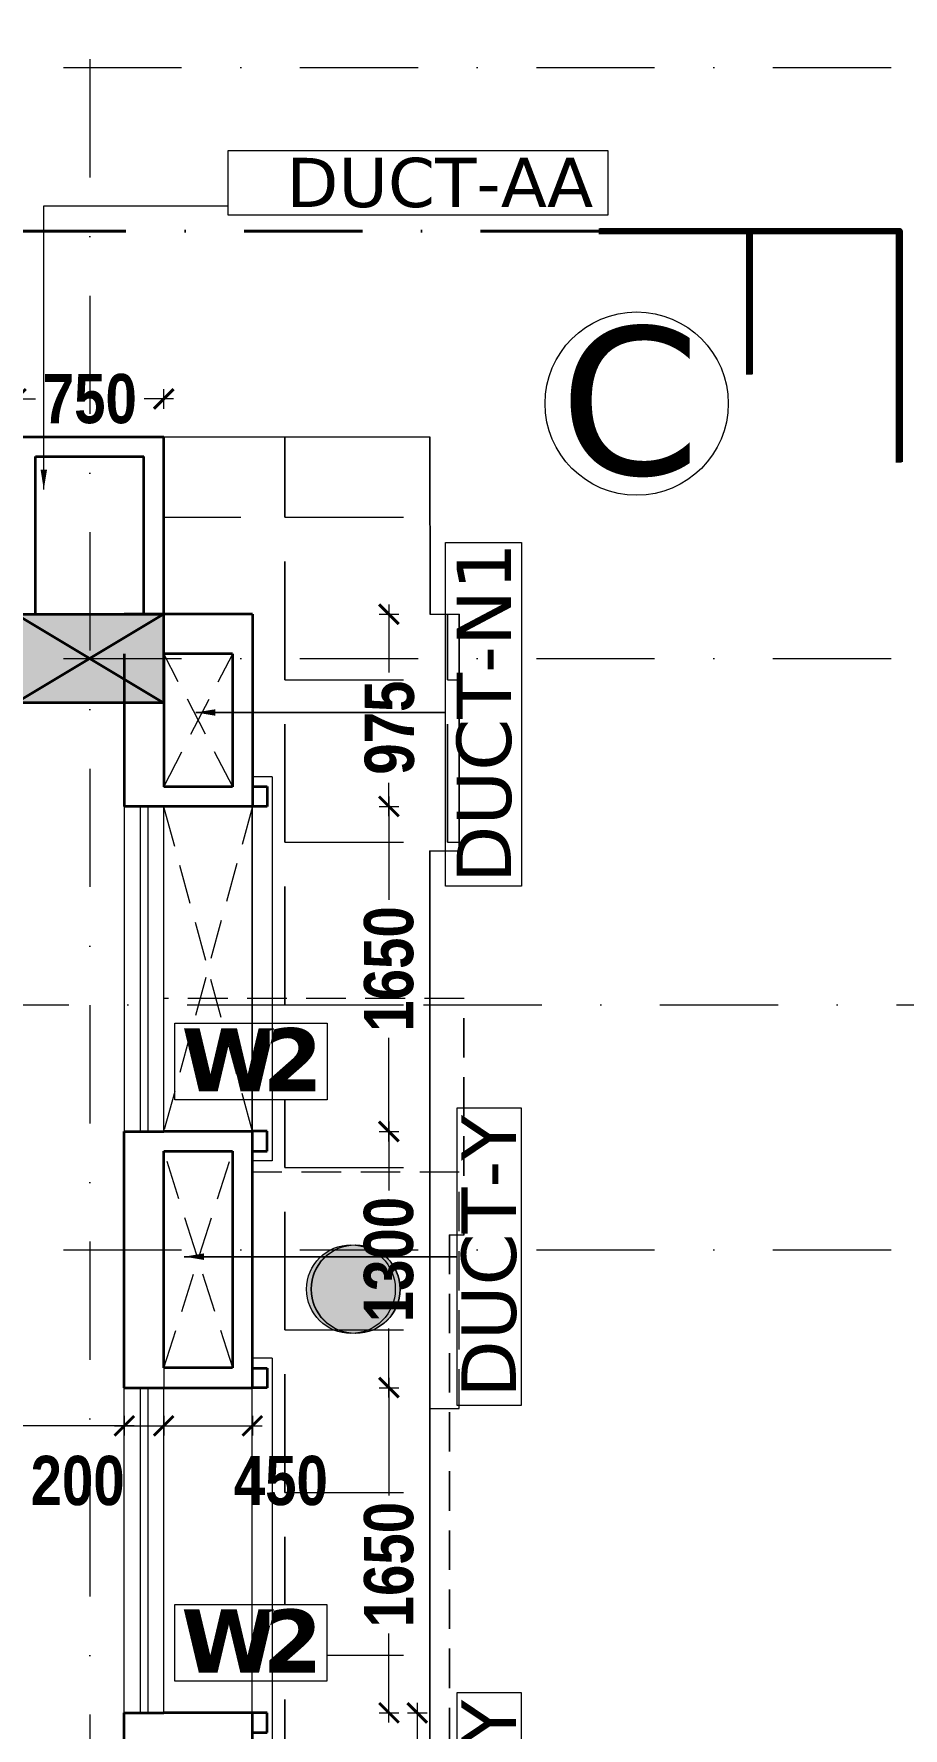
# Model space of a CAD drawing. Header units: millimetres. Extents: x -3092155 to 4513934, y -12317808 to 1850003.
# Drawn here: x -387119 to -382707, y -5699629 to -5691031 of the extents above; entities that cross this region are included whole.
import ezdxf

# ---------------------------------------------------------------- set-up
doc = ezdxf.new("R2010")
doc.units = ezdxf.units.MM
doc.header["$LTSCALE"] = 2
doc.header["$MEASUREMENT"] = 0
doc.header["$PDMODE"] = 34
doc.header["$PDSIZE"] = 500
for name, pattern in [('DASHDOT', [1, 0.5, -0.25, 0, -0.25]), ('DASHED2', [0.375, 0.25, -0.125]), ('HIDDEN', [0.375, 0.25, -0.125])]:
    doc.linetypes.add(name, pattern=pattern)
for name, color, linetype, lineweight, true_color in [('AEROW', 7, 'Continuous', 15, 0x0d0d0d), ('DOT', 7, 'DASHED2', 0, 0x89067c), ('duct text', 7, 'Continuous', 5, 0x30182a)]:
    doc.layers.add(name, color=color, linetype=linetype, lineweight=lineweight, true_color=true_color)
for name, color, linetype, lineweight in [('col 1', 11, 'Continuous', 20), ('coloumn', 10, 'Continuous', 35), ('cornice', 12, 'Continuous', 25), ('D DIM', 250, 'Continuous', 9), ('DIM', 27, 'Continuous', 5), ('DUCT', 37, 'Continuous', 35), ('glass', 5, 'Continuous', 15), ('GRID', 251, 'DASHDOT', 5), ('HAT', 42, 'Continuous', 5), ('PROJ', 251, 'HIDDEN', 5), ('SILL', 74, 'Continuous', 9), ('TEXT', 7, 'Continuous', 13), ('W2', 162, 'Continuous', 5), ('WIN', 5, 'Continuous', 15)]:
    doc.layers.add(name, color=color, linetype=linetype, lineweight=lineweight)
doc.styles.add('door', font='arial.ttf', dxfattribs={"height": 70})
doc.styles.add('INNER DIM', font='ARIALNB.TTF', dxfattribs={"height": 250})
doc.styles.add('style2', font='verdana.ttf')
doc.dimstyles.new('DOOR', dxfattribs={"dimtxt": 100, "dimasz": 100, "dimexe": 25, "dimexo": 50, "dimgap": 25, "dimtad": 0, "dimtih": 1, "dimtoh": 1, "dimdec": 0, "dimzin": 3, "dimdsep": 46, "dimtxsty": 'door', "dimblk": 'OBLIQUE', "dimcen": 200, "dimclrd": 256, "dimclre": 256, "dimclrt": 256, "dimadec": 0, "dimazin": 0, "dimtfac": 1, "dimtdec": 0, "dimtofl": 0, "dimtmove": 2, "dimatfit": 3, "dimfxl": 300, "dimfxlon": 1, "dimfrac": 1, "dimtolj": 1, "dimtzin": 0, "dimlwd": -1, "dimlwe": -1, "dimarcsym": 0})
doc.dimstyles.new('external final', dxfattribs={"dimscale": 0, "dimtxt": 250, "dimasz": 100, "dimexe": 50, "dimexo": 50, "dimgap": 50, "dimtad": 0, "dimdec": 0, "dimzin": 0, "dimdsep": 46, "dimtxsty": 'INNER DIM', "dimblk": 'ARCHTICK', "dimcen": 100, "dimdle": 50, "dimclrd": 256, "dimclre": 256, "dimclrt": 256, "dimadec": 0, "dimazin": 0, "dimtfac": 1, "dimtdec": 0, "dimtix": 1, "dimtmove": 1, "dimatfit": 3, "dimfxl": 50, "dimfxlon": 1, "dimtolj": 1, "dimtzin": 0, "dimlwd": -1, "dimlwe": -1, "dimarcsym": 1})
doc.dimstyles.new('INNER DIM', dxfattribs={"dimscale": 0, "dimtxt": 250, "dimasz": 100, "dimexe": 50, "dimexo": 50, "dimgap": 50, "dimtad": 0, "dimdec": 0, "dimzin": 0, "dimdsep": 46, "dimtxsty": 'INNER DIM', "dimblk": 'ARCHTICK', "dimcen": 100, "dimdle": 50, "dimclrd": 256, "dimclre": 256, "dimclrt": 256, "dimadec": 0, "dimazin": 0, "dimtfac": 1, "dimtdec": 0, "dimtix": 1, "dimtmove": 2, "dimatfit": 3, "dimfxl": 50, "dimfxlon": 1, "dimtolj": 1, "dimtzin": 0, "dimlwd": -1, "dimlwe": -1, "dimarcsym": 1})

# ---------------------------------------------------------------- blocks, each defined once
blk = doc.blocks.new('_ArchTick')
at = {"color": 0, "linetype": 'ByBlock', "const_width": 0.15}
blk.add_lwpolyline([(-0.5, -0.5), (0.5, 0.5)], dxfattribs=at)
blk = doc.blocks.new('*D69')
at = {"layer": 'D DIM', "ltscale": 100, "transparency": 16777216}
for p, q in [((-385316.5, -5697851.2), (-385316.5, -5698448.9)), ((-385366.5, -5697901.2), (-385266.5, -5697901.2)), ((-385316.5, -5699601.2), (-385316.5, -5699149.4)), ((-385366.5, -5699551.2), (-385266.5, -5699551.2))]:
    blk.add_line(p, q, dxfattribs=at)
at = {"layer": 'Defpoints', "color": 0, "lineweight": 50, "ltscale": 100, "transparency": 16777216}
for p in [(-386233.9, -5697901.2), (-385316.5, -5697901.2), (-386233.9, -5699551.2)]:
    blk.add_point(p, dxfattribs=at)
at = {"layer": 'D DIM', "ltscale": 100, "transparency": 16777216, "xscale": 100, "yscale": 100, "zscale": 100}
for p, rotation in [((-385316.5, -5697901.2), 90), ((-385316.5, -5699551.2), 270)]:
    blk.add_blockref('_ArchTick', p, dxfattribs=dict(at, rotation=rotation))
at = {"layer": 'D DIM', "ltscale": 100, "transparency": 16777216, "insert": (-385316.5, -5698799.2), "char_height": 250, "attachment_point": 5, "rotation": 90, "style": 'INNER DIM'}
blk.add_mtext('\\A1;1650', dxfattribs=at)
blk = doc.blocks.new('*D70')
at = {"layer": 'D DIM', "ltscale": 100, "transparency": 16777216}
for p, q in [((-385366.5, -5694951.2), (-385266.5, -5694951.2)), ((-385316.5, -5694901.2), (-385316.5, -5695426)), ((-385316.5, -5696651.2), (-385316.5, -5696126.5)), ((-385366.5, -5696601.2), (-385266.5, -5696601.2))]:
    blk.add_line(p, q, dxfattribs=at)
at = {"layer": 'Defpoints', "color": 0, "lineweight": 50, "ltscale": 100, "transparency": 16777216}
for p in [(-386009.3, -5694951.2), (-385316.5, -5694951.2), (-386009.3, -5696601.2)]:
    blk.add_point(p, dxfattribs=at)
at = {"layer": 'D DIM', "ltscale": 100, "transparency": 16777216, "xscale": 100, "yscale": 100, "zscale": 100}
for p, rotation in [((-385316.5, -5694951.2), 90), ((-385316.5, -5696601.2), 270)]:
    blk.add_blockref('_ArchTick', p, dxfattribs=dict(at, rotation=rotation))
at = {"layer": 'D DIM', "ltscale": 100, "transparency": 16777216, "insert": (-385316.5, -5695776.2), "char_height": 250, "attachment_point": 5, "rotation": 90, "style": 'INNER DIM'}
blk.add_mtext('\\A1;1650', dxfattribs=at)
blk = doc.blocks.new('*D697')
at = {"layer": 'D DIM', "ltscale": 100, "transparency": 16777216}
for p, q in [((-393959.3, -5698044.7), (-393959.3, -5698144.7)), ((-386659.7, -5698044.7), (-386659.7, -5698144.7)), ((-394009.3, -5698094.7), (-390665, -5698094.7)), ((-386609.7, -5698094.7), (-389954, -5698094.7))]:
    blk.add_line(p, q, dxfattribs=at)
at = {"layer": 'Defpoints', "color": 0, "lineweight": 50, "ltscale": 100, "transparency": 16777216}
for p in [(-393959.3, -5697426.2), (-386659.7, -5697901.2), (-386659.7, -5698094.7)]:
    blk.add_point(p, dxfattribs=at)
at = {"layer": 'D DIM', "ltscale": 100, "transparency": 16777216, "xscale": 100, "yscale": 100, "zscale": 100, "rotation": 180}
blk.add_blockref('_ArchTick', (-393959.3, -5698094.7), dxfattribs=at)
at = {"layer": 'D DIM', "ltscale": 100, "transparency": 16777216, "xscale": 100, "yscale": 100, "zscale": 100}
blk.add_blockref('_ArchTick', (-386659.7, -5698094.7), dxfattribs=at)
at = {"layer": 'D DIM', "ltscale": 100, "transparency": 16777216, "insert": (-390309.5, -5698094.7), "char_height": 250, "attachment_point": 5, "style": 'INNER DIM'}
blk.add_mtext('\\A1;7300', dxfattribs=at)
blk = doc.blocks.new('*D698')
at = {"layer": 'D DIM', "ltscale": 100, "transparency": 16777216}
for p, q in [((-386659.7, -5698044.7), (-386659.7, -5698144.7)), ((-386459.7, -5698044.7), (-386459.7, -5698144.7)), ((-386709.7, -5698094.7), (-386409.7, -5698094.7))]:
    blk.add_line(p, q, dxfattribs=at)
at = {"layer": 'Defpoints', "color": 0, "lineweight": 50, "ltscale": 100, "transparency": 16777216}
for p in [(-386659.7, -5697901.2), (-386459.7, -5697901.2), (-386459.7, -5698094.7)]:
    blk.add_point(p, dxfattribs=at)
at = {"layer": 'D DIM', "ltscale": 100, "transparency": 16777216, "xscale": 100, "yscale": 100, "zscale": 100, "rotation": 180}
blk.add_blockref('_ArchTick', (-386659.7, -5698094.7), dxfattribs=at)
at = {"layer": 'D DIM', "ltscale": 100, "transparency": 16777216, "xscale": 100, "yscale": 100, "zscale": 100}
blk.add_blockref('_ArchTick', (-386459.7, -5698094.7), dxfattribs=at)
at = {"layer": 'D DIM', "ltscale": 100, "transparency": 16777216, "insert": (-386896.4, -5698373.9), "char_height": 250, "attachment_point": 5, "style": 'INNER DIM'}
blk.add_mtext('\\A1;200', dxfattribs=at)
blk = doc.blocks.new('*D699')
at = {"layer": 'D DIM', "ltscale": 100, "transparency": 16777216}
for p, q in [((-386459.7, -5698044.7), (-386459.7, -5698144.7)), ((-386009.3, -5698044.7), (-386009.3, -5698144.7)), ((-386509.7, -5698094.7), (-385959.3, -5698094.7))]:
    blk.add_line(p, q, dxfattribs=at)
at = {"layer": 'Defpoints', "color": 0, "lineweight": 50, "ltscale": 100, "transparency": 16777216}
for p in [(-386009.3, -5697848.2), (-386459.7, -5697901.2), (-386009.3, -5698094.7)]:
    blk.add_point(p, dxfattribs=at)
at = {"layer": 'D DIM', "ltscale": 100, "transparency": 16777216, "xscale": 100, "yscale": 100, "zscale": 100, "rotation": 180}
blk.add_blockref('_ArchTick', (-386459.7, -5698094.7), dxfattribs=at)
at = {"layer": 'D DIM', "ltscale": 100, "transparency": 16777216, "xscale": 100, "yscale": 100, "zscale": 100}
blk.add_blockref('_ArchTick', (-386009.3, -5698094.7), dxfattribs=at)
at = {"layer": 'D DIM', "ltscale": 100, "transparency": 16777216, "insert": (-385865.2, -5698373.9), "char_height": 250, "attachment_point": 5, "style": 'INNER DIM'}
blk.add_mtext('\\A1;450', dxfattribs=at)
blk = doc.blocks.new('*D730')
at = {"layer": 'D DIM', "ltscale": 100, "transparency": 16777216}
for p, q in [((-438689.1, 360.6), (-438689.1, 460.6)), ((998.8, 360.6), (998.8, 460.6)), ((1048.8, 410.6), (-438739.1, 410.6))]:
    blk.add_line(p, q, dxfattribs=at)
at = {"layer": 'Defpoints', "color": 0, "lineweight": 50, "ltscale": 100, "transparency": 16777216}
for p in [(-438689.1, 410.6), (998.8, 0), (-438689.1, -5723126.2)]:
    blk.add_point(p, dxfattribs=at)
at = {"layer": 'D DIM', "ltscale": 100, "transparency": 16777216, "xscale": 100, "yscale": 100, "zscale": 100, "rotation": 180}
blk.add_blockref('_ArchTick', (-438689.1, 410.6), dxfattribs=at)
at = {"layer": 'D DIM', "ltscale": 100, "transparency": 16777216, "xscale": 100, "yscale": 100, "zscale": 100}
blk.add_blockref('_ArchTick', (998.8, 410.6), dxfattribs=at)
at = {"layer": 'D DIM', "ltscale": 100, "transparency": 16777216, "insert": (1326.5, 835.2), "char_height": 250, "attachment_point": 5, "style": 'INNER DIM'}
blk.add_mtext('\\A1;439688', dxfattribs=at)
blk = doc.blocks.new('*D892')
at = {"layer": 'D DIM', "ltscale": 100, "transparency": 16777216}
for p, q in [((-385172.9, -5699501.2), (-385172.9, -5699851)), ((-385222.9, -5699551.2), (-385122.9, -5699551.2)), ((-385172.9, -5700901.2), (-385172.9, -5700551.5)), ((-385222.9, -5700851.2), (-385122.9, -5700851.2))]:
    blk.add_line(p, q, dxfattribs=at)
at = {"layer": 'Defpoints', "color": 0, "lineweight": 50, "ltscale": 100, "transparency": 16777216}
for p in [(-386009.7, -5699551.2), (-386009.7, -5700851.2), (-385172.9, -5700851.2)]:
    blk.add_point(p, dxfattribs=at)
at = {"layer": 'D DIM', "ltscale": 100, "transparency": 16777216, "xscale": 100, "yscale": 100, "zscale": 100}
for p, rotation in [((-385172.9, -5699551.2), 90), ((-385172.9, -5700851.2), 270)]:
    blk.add_blockref('_ArchTick', p, dxfattribs=dict(at, rotation=rotation))
at = {"layer": 'D DIM', "ltscale": 100, "transparency": 16777216, "insert": (-385172.9, -5700201.2), "char_height": 250, "attachment_point": 5, "rotation": 90, "style": 'INNER DIM'}
blk.add_mtext('\\A1;1300', dxfattribs=at)
blk = doc.blocks.new('*D893')
at = {"layer": 'D DIM', "ltscale": 100, "transparency": 16777216}
for p, q in [((-385366.9, -5696601.2), (-385266.9, -5696601.2)), ((-385316.9, -5696551.2), (-385316.9, -5696901)), ((-385316.9, -5697951.2), (-385316.9, -5697601.5)), ((-385366.9, -5697901.2), (-385266.9, -5697901.2))]:
    blk.add_line(p, q, dxfattribs=at)
at = {"layer": 'Defpoints', "color": 0, "lineweight": 50, "ltscale": 100, "transparency": 16777216}
for p in [(-386009.7, -5696601.2), (-385316.9, -5696601.2), (-386009.7, -5697901.2)]:
    blk.add_point(p, dxfattribs=at)
at = {"layer": 'D DIM', "ltscale": 100, "transparency": 16777216, "xscale": 100, "yscale": 100, "zscale": 100}
for p, rotation in [((-385316.9, -5696601.2), 90), ((-385316.9, -5697901.2), 270)]:
    blk.add_blockref('_ArchTick', p, dxfattribs=dict(at, rotation=rotation))
at = {"layer": 'D DIM', "ltscale": 100, "transparency": 16777216, "insert": (-385316.9, -5697251.2), "char_height": 250, "attachment_point": 5, "rotation": 90, "style": 'INNER DIM'}
blk.add_mtext('\\A1;1300', dxfattribs=at)
blk = doc.blocks.new('*D894')
at = {"layer": 'D DIM', "ltscale": 100, "transparency": 16777216}
for p, q in [((-385316.9, -5693926.2), (-385316.9, -5694271.7)), ((-385366.9, -5693976.2), (-385266.9, -5693976.2)), ((-385316.9, -5695001.2), (-385316.9, -5694831.8)), ((-385366.9, -5694951.2), (-385266.9, -5694951.2))]:
    blk.add_line(p, q, dxfattribs=at)
at = {"layer": 'Defpoints', "color": 0, "lineweight": 50, "ltscale": 100, "transparency": 16777216}
for p in [(-386009.7, -5693976.2), (-385316.9, -5693976.2), (-386009.7, -5694951.2)]:
    blk.add_point(p, dxfattribs=at)
at = {"layer": 'D DIM', "ltscale": 100, "transparency": 16777216, "xscale": 100, "yscale": 100, "zscale": 100}
for p, rotation in [((-385316.9, -5693976.2), 90), ((-385316.9, -5694951.2), 270)]:
    blk.add_blockref('_ArchTick', p, dxfattribs=dict(at, rotation=rotation))
at = {"layer": 'D DIM', "ltscale": 100, "transparency": 16777216, "insert": (-385312.9, -5694551.8), "char_height": 250, "attachment_point": 5, "rotation": 90, "style": 'INNER DIM'}
blk.add_mtext('\\A1;975', dxfattribs=at)
blk = doc.blocks.new('*D604')
at = {"layer": 'D DIM', "ltscale": 100, "transparency": 16777216}
for p, q in [((-387259.7, -5692883.4), (-387110.6, -5692883.4)), ((-387209.7, -5692933.4), (-387209.7, -5692833.4)), ((-386409.7, -5692883.4), (-386558.8, -5692883.4)), ((-386459.7, -5692933.4), (-386459.7, -5692833.4))]:
    blk.add_line(p, q, dxfattribs=at)
at = {"layer": 'Defpoints', "color": 0, "lineweight": 50, "ltscale": 100, "transparency": 16777216}
for p in [(-386459.7, -5692883.4), (-387209.7, -5693376.2), (-386459.7, -5693376.2)]:
    blk.add_point(p, dxfattribs=at)
at = {"layer": 'D DIM', "ltscale": 100, "transparency": 16777216, "xscale": 100, "yscale": 100, "zscale": 100, "rotation": 180}
blk.add_blockref('_ArchTick', (-387209.7, -5692883.4), dxfattribs=at)
at = {"layer": 'D DIM', "ltscale": 100, "transparency": 16777216, "xscale": 100, "yscale": 100, "zscale": 100}
blk.add_blockref('_ArchTick', (-386459.7, -5692883.4), dxfattribs=at)
at = {"layer": 'D DIM', "ltscale": 100, "transparency": 16777216, "insert": (-386834.7, -5692883.4), "char_height": 250, "attachment_point": 5, "style": 'INNER DIM'}
blk.add_mtext('\\A1;750', dxfattribs=at)
blk = doc.blocks.new('F.F')
at = {"layer": 'coloumn', "ltscale": 100}
blk.add_hatch(color=256, dxfattribs=at).paths.add_polyline_path([(-159080.3, -5847756.2), (-159080.3, -5847306.2), (-159830.3, -5847306.2), (-159830.3, -5847756.2)])
for p, q in [((-159830.3, -5847306.2), (-159080.3, -5847306.2)), ((-159080.3, -5847306.2), (-159080.3, -5847756.2)), ((-159080.3, -5847756.2), (-159830.3, -5847756.2))]:
    blk.add_line(p, q, dxfattribs=at)
blk.add_lwpolyline([(-159080.3, -5847756.2), (-159830.3, -5847306.2), (-159080.3, -5847306.2), (-159830.3, -5847756.2)], dxfattribs=at)
blk = doc.blocks.new('6yyyhr')
at = {"layer": 'DUCT', "ltscale": 100}
for p, q in [((-386010.1, -5681142.4), (-385934.7, -5681142.4)), ((-385934.7, -5681142.4), (-385934.7, -5681242.7)), ((-385934.7, -5681242.7), (-386010.1, -5681242.7)), ((-385934.7, -5682891.6), (-386010.1, -5682891.6)), ((-385934.7, -5682992), (-385934.7, -5682891.6)), ((-386010.1, -5682992), (-385934.7, -5682992))]:
    blk.add_line(p, q, dxfattribs=at)
at = {"layer": 'SILL', "ltscale": 100}
for p, q in [((-386010.1, -5683042), (-386010.1, -5681092.4)), ((-385909.7, -5681092.4), (-386010.1, -5681092.4)), ((-385909.7, -5681092.4), (-385909.7, -5683042)), ((-385909.7, -5683042), (-386010.1, -5683042))]:
    blk.add_line(p, q, dxfattribs=at)
blk = doc.blocks.new('_Oblique')
at = {"color": 0, "linetype": 'ByBlock', "lineweight": -2}
blk.add_line((-0.5, -0.5), (0.5, 0.5), dxfattribs=at)
blk = doc.blocks.new('uyujnjh')
at = {"layer": 'DIM', "lineweight": 80, "ltscale": 100}
for points in [[(-186042.7, -5846539.3), (-184520.7, -5846539.3), (-184520.7, -5847712.3)], [(-186036.8, -5846536.6), (-184514.8, -5846536.6), (-184514.8, -5847709.6)], [(-185281.7, -5846539.3), (-185281.7, -5847266.8)], [(-185275.8, -5846536.6), (-185275.8, -5847264.1)]]:
    blk.add_lwpolyline(points, dxfattribs=at)
at = {"layer": 'DIM', "ltscale": 100}
blk.add_circle((-185850.4, -5847414.1), 464.9, dxfattribs=at)
at = {"layer": 'PROJ', "linetype": 'DASHDOT', "lineweight": 40, "ltscale": 600}
blk.add_line((-186042.2, -5846539.3), (-249741.2, -5846539.3), dxfattribs=at)
at = {"layer": 'TEXT', "style": 'style2'}
blk.add_text('C', height=750, dxfattribs=at).set_placement((-186243.4, -5847773.7))
blk = doc.blocks.new('6yuj6kit')
at = {"layer": 'duct text', "ltscale": 0.1}
for points in [[(-96356.4, -5623943.3), (-96356.4, -5622199.6), (-95970.2, -5622199.6), (-95970.2, -5623943.3)], [(-95970.2, -5626577.9), (-95970.2, -5625069.5), (-96299.4, -5625069.5), (-96299.4, -5626577.9)], [(-95970.2, -5629545.8), (-95970.2, -5628037.4), (-96299.4, -5628037.4), (-96299.4, -5629545.8)]]:
    blk.add_lwpolyline(points, close=True, dxfattribs=at)
at = {"layer": 'duct text', "ltscale": 0.1, "char_height": 276.639, "width": 1547.237, "attachment_point": 5, "rotation": 90, "style": 'style2'}
for s, insert in [('\\pxt11;DUCT-N1', (-96159.8, -5623063.7)), ('\\pxt11;DUCT-Y', (-96135, -5625822.3)), ('\\pxt11;DUCT-Y', (-96135, -5628790.2))]:
    blk.add_mtext(s, dxfattribs=dict(at, insert=insert))
at = {"layer": 'duct text', "ltscale": 0.1}
for points in [[(-97624.7, -5623062), (-96356.4, -5623062), (-97624.7, -5623062)], [(-97683.2, -5625823.7), (-96299.4, -5625823.7), (-97683.2, -5625823.7)]]:
    blk.add_leader(points, dimstyle='DOOR', dxfattribs=at)
blk = doc.blocks.new('5HYHH')
at = {"layer": 'duct text', "ltscale": 0.1}
blk.add_lwpolyline([(-193110.8, -5685365.1), (-191184.1, -5685365.1), (-191184.1, -5685694.2), (-193110.8, -5685694.2)], close=True, dxfattribs=at)
at = {"layer": 'duct text', "ltscale": 0.1, "insert": (-192036.5, -5685529.8), "char_height": 250, "width": 1547.237, "attachment_point": 5, "rotation": 359.99988, "style": 'style2'}
blk.add_mtext('\\pt2750;DUCT-AA', dxfattribs=at)
at = {"layer": 'AEROW', "lineweight": 30, "ltscale": 100}
blk.add_leader([(-194046.5, -5687085.3), (-194046.5, -5685645.3), (-193110.8, -5685645.3)], dimstyle='external final', override={"dimscale": 1, "dimfxl": 50}, dxfattribs=at)

msp = doc.modelspace()

# ---------------------------------------------------------------- hatches: boundary and pattern name
at = {"layer": 'col 1', "ltscale": 100}
h = msp.add_hatch(color=256, dxfattribs=at)
edge = h.paths.add_edge_path()
edge.add_arc((-385509.2, -5697401.2), 225, 0, 360)
h = msp.add_hatch(color=256, dxfattribs=at)
edge = h.paths.add_edge_path()
edge.add_arc((-385486.4, -5697401.2), 225, 180, 540, ccw=False)
h = msp.add_hatch(color=256, dxfattribs=at)
edge = h.paths.add_edge_path()
edge.add_arc((-385484.8, -5697401.2), 225, 180, 540, ccw=False)
at = {"layer": 'HAT', "ltscale": 100}
h = msp.add_hatch(dxfattribs=at)
h.set_pattern_fill('ANGLE', color=256, scale=3000, style=0)
h.set_pattern_definition([(0, (-36044.9, -16659), (0, 825), [600, -225]), (90, (-36044.9, -16659), (-825, 5e-14), [600, -225])])
h.paths.add_polyline_path([(-386010.9, -5699002), (-385631.8, -5699002), (-385631.8, -5699391.1), (-386010.9, -5699391.1), (-386018.3, -5701180.7), (-385631.8, -5701180.7), (-385631.8, -5701569.7), (-386010.5, -5701569.7), (-386010.5, -5704902), (-385631.8, -5704902), (-385631.8, -5705291.1), (-386010.5, -5705291.1), (-386010.5, -5706426.2), (-386461, -5706426.2), (-386460.2, -5707326.2), (-385110.1, -5707326.2), (-385110.1, -5706426.1), (-384961, -5706426.2), (-384961, -5705226.5), (-385111, -5705226.5), (-385111, -5695176), (-384961, -5695176), (-384961, -5693976.2), (-385111, -5693976.2), (-385111, -5693075), (-386460.2, -5693076.2), (-386460.5, -5693976.2), (-386010.5, -5693976.2), (-386010.5, -5696051.9), (-385630.9, -5696052), (-385630.9, -5696441.1), (-386017.4, -5696441.1)])
h = msp.add_hatch(dxfattribs=at)
h.set_pattern_fill('ANGLE', color=256, scale=3000, style=0)
h.set_pattern_definition([(7e-15, (-36044.9, -16659), (0, 825), [600, -225]), (90, (-36044.9, -16659), (-825, 5e-14), [600, -225])])
h.paths.add_polyline_path([(-386010.9, -5699002), (-385631.8, -5699002), (-385631.8, -5699391.1), (-386010.9, -5699391.1), (-386018.3, -5701180.7), (-385631.8, -5701180.7), (-385631.8, -5701569.7), (-386010.5, -5701569.7), (-386010.5, -5704902), (-385631.8, -5704902), (-385631.8, -5705291.1), (-386010.5, -5705291.1), (-386010.5, -5706426.2), (-386461, -5706426.2), (-386460.2, -5707326.2), (-385110.1, -5707326.2), (-385110.1, -5706426.1), (-384961, -5706426.2), (-384961, -5705226.5), (-385111, -5705226.5), (-385111, -5695176), (-384961, -5695176), (-384961, -5693976.2), (-385111, -5693976.2), (-385111, -5693075), (-386460.2, -5693076.2), (-386460.5, -5693976.2), (-386010.5, -5693976.2), (-386010.5, -5696051.9), (-385630.9, -5696052), (-385630.9, -5696441.1), (-386017.4, -5696441.1)])
h = msp.add_hatch(dxfattribs=at)
h.set_pattern_fill('ANGLE', color=256, scale=3000, style=0)
h.set_pattern_definition([(7e-15, (-36043.2, -16659), (0, 825), [600, -225]), (90, (-36043.2, -16659), (-825, 5e-14), [600, -225])])
h.paths.add_polyline_path([(-386009.3, -5699002), (-385630.2, -5699002), (-385630.2, -5699391.1), (-386009.3, -5699391.1), (-386016.6, -5701180.7), (-385630.2, -5701180.7), (-385630.2, -5701569.7), (-386008.9, -5701569.7), (-386008.9, -5704902), (-385630.2, -5704902), (-385630.2, -5705291.1), (-386008.9, -5705291.1), (-386008.9, -5706426.2), (-386459.3, -5706426.2), (-386458.5, -5707326.2), (-385108.5, -5707326.2), (-385108.5, -5706426.1), (-384959.3, -5706426.2), (-384959.3, -5705226.5), (-385109.3, -5705226.5), (-385109.3, -5695176), (-384959.3, -5695176), (-384959.3, -5693976.2), (-385109.3, -5693976.2), (-385109.3, -5693075), (-386458.5, -5693076.2), (-386458.9, -5693976.2), (-386008.9, -5693976.2), (-386008.9, -5696051.9), (-385629.3, -5696052), (-385629.3, -5696441.1), (-386015.7, -5696441.1)])

# ---------------------------------------------------------------- linework, layer by layer
at = {"layer": 'col 1', "ltscale": 100}
for centre in [(-385509.2, -5697401.2), (-385486.4, -5697401.2), (-385484.8, -5697401.2)]:
    msp.add_circle(centre, 225, dxfattribs=at)
at = {"layer": 'DOT', "linetype": 'Continuous', "ltscale": 400}
for p, q in [((-386459.3, -5693076.2), (-385110.1, -5693076.2)), ((-386459.3, -5693076.2), (-385110.1, -5693076.2)), ((-386457.7, -5693076.2), (-385108.5, -5693076.2)), ((-385110.1, -5693076.2), (-385109.3, -5693976.2)), ((-385110.1, -5693076.2), (-385109.3, -5693976.2)), ((-385108.5, -5693076.2), (-385107.7, -5693976.2)), ((-385109.3, -5693976.2), (-384960.1, -5693976.2)), ((-385109.3, -5693976.2), (-384960.1, -5693976.2)), ((-385107.7, -5693976.2), (-384958.5, -5693976.2)), ((-384960.1, -5695176), (-384960.1, -5693976.2)), ((-384960.1, -5695176), (-384960.1, -5693976.2)), ((-384958.5, -5695176), (-384958.5, -5693976.2)), ((-385110.1, -5695176), (-385110.1, -5705226.5)), ((-385110.1, -5695176), (-384960.1, -5695176)), ((-385110.1, -5695176), (-385110.1, -5705226.5)), ((-385110.1, -5695176), (-384960.1, -5695176)), ((-385108.5, -5695176), (-385108.5, -5705226.5)), ((-385108.5, -5695176), (-384958.5, -5695176))]:
    msp.add_line(p, q, dxfattribs=at)
at = {"layer": 'DOT', "ltscale": 400}
for p, q in [((-386109.3, -5694851.2), (-386459.7, -5694176.2)), ((-386459.3, -5694851.2), (-386109.3, -5694176.2)), ((-386009.3, -5694951.2), (-386459.3, -5696601.2)), ((-386009.3, -5696601.2), (-386459.3, -5694951.2)), ((-384936.5, -5695925.7), (-386460.5, -5695925.7)), ((-384934.8, -5695925.7), (-386458.9, -5695925.7)), ((-384936.5, -5697125.4), (-384936.5, -5695925.7)), ((-384934.8, -5697125.4), (-384934.8, -5695925.7)), ((-386109.3, -5697801.2), (-386459.3, -5696701.2)), ((-386459.3, -5697801.2), (-386109.3, -5696701.2)), ((-386459.7, -5696807.9), (-386459.7, -5698007.6)), ((-384959.7, -5696807.9), (-386009.7, -5696807.9)), ((-384959.7, -5698007.6), (-384959.7, -5696807.9)), ((-385010.9, -5697125.4), (-385010.9, -5703227)), ((-385010.9, -5697125.4), (-384936.5, -5697125.4)), ((-385009.3, -5697125.4), (-385009.3, -5703227)), ((-385009.3, -5697125.4), (-384934.8, -5697125.4)), ((-385109.3, -5698007.6), (-385109.3, -5702407.9)), ((-385109.3, -5698007.6), (-384959.7, -5698007.6))]:
    msp.add_line(p, q, dxfattribs=at)
at = {"layer": 'DUCT', "ltscale": 100}
for p, q in [((-387209.7, -5693076.2), (-386459.7, -5693076.2)), ((-386459.7, -5693976.2), (-386459.7, -5693076.2)), ((-387109.7, -5693976.2), (-387109.7, -5693176.2)), ((-387109.7, -5693176.2), (-386559.7, -5693176.2)), ((-386559.7, -5693976.2), (-386559.7, -5693176.2)), ((-386009.7, -5693976.2), (-386659.7, -5693976.2)), ((-386009.7, -5693976.2), (-386009.7, -5694951.2)), ((-386659.7, -5694176.2), (-386659.7, -5694951.2)), ((-386109.7, -5694176.2), (-386459.7, -5694176.2)), ((-386459.7, -5694176.2), (-386459.7, -5694851.2)), ((-386109.7, -5694176.2), (-386109.7, -5694851.2)), ((-386109.7, -5694851.2), (-386459.7, -5694851.2)), ((-386009.7, -5694951.2), (-386659.7, -5694951.2)), ((-386659.7, -5696601.2), (-386459.7, -5696601.2)), ((-386659.7, -5697901.2), (-386659.7, -5696601.2)), ((-386659.7, -5697901.2), (-386659.7, -5696601.2)), ((-386009.7, -5696601.2), (-386459.7, -5696601.2)), ((-386009.7, -5697901.2), (-386009.7, -5696601.2)), ((-386459.7, -5697801.2), (-386459.7, -5696701.2)), ((-386459.7, -5696701.2), (-386109.7, -5696701.2)), ((-386109.7, -5696701.2), (-386109.7, -5697801.2)), ((-386109.7, -5697801.2), (-386459.7, -5697801.2)), ((-386659.7, -5697901.2), (-386459.7, -5697901.2)), ((-386459.7, -5697901.2), (-386009.7, -5697901.2)), ((-386659.7, -5699551.2), (-386459.7, -5699551.2)), ((-386659.7, -5700851.2), (-386659.7, -5699551.2)), ((-386009.7, -5699551.2), (-386459.7, -5699551.2)), ((-386009.7, -5700851.2), (-386009.7, -5699551.2))]:
    msp.add_line(p, q, dxfattribs=at)
at = {"layer": 'glass', "ltscale": 100}
for p, q in [((-386579.7, -5697901.2), (-386579.7, -5699551.2)), ((-386539.7, -5697901.2), (-386539.7, -5699551.2))]:
    msp.add_line(p, q, dxfattribs=at)
at = {"layer": 'GRID', "color": 5, "ltscale": 600}
msp.add_line((-386835.1, -5656356.7), (-386835.1, -5743438.2), dxfattribs=at)
at = {"layer": 'GRID', "color": 6, "ltscale": 600}
for p, q in [((-460174.6, -5691201.2), (-367335.1, -5691201.2)), ((-460174.6, -5694201.2), (-367335.1, -5694201.2)), ((-461947.5, -5695958.6), (-365562.7, -5695958.6)), ((-460174.6, -5697201.2), (-367335.1, -5697201.2))]:
    msp.add_line(p, q, dxfattribs=at)
at = {"layer": 'SILL', "ltscale": 100}
for p, q in [((-386659.7, -5694951.2), (-386659.7, -5696601.2)), ((-386459.7, -5696601.2), (-386459.7, -5694951.2)), ((-386009.7, -5696601.2), (-386009.7, -5694951.2)), ((-386659.7, -5699551.2), (-386659.7, -5697901.2)), ((-386459.7, -5699551.2), (-386459.7, -5697901.2))]:
    msp.add_line(p, q, dxfattribs=at)
at = {"layer": 'W2', "lineweight": 15, "ltscale": 0.1}
for p, q in [((-386403, -5696052), (-385630.1, -5696052)), ((-386403, -5696441.1), (-386403, -5696052)), ((-385630.1, -5696052), (-385630.1, -5696441.1)), ((-385630.1, -5696441.1), (-386403, -5696441.1)), ((-386403.9, -5699002), (-385631, -5699002)), ((-386403.9, -5699391.1), (-386403.9, -5699002)), ((-385631, -5699002), (-385631, -5699391.1)), ((-385631, -5699391.1), (-386403.9, -5699391.1))]:
    msp.add_line(p, q, dxfattribs=at)
at = {"layer": 'WIN', "ltscale": 100}
for p, q in [((-386579.7, -5694951.2), (-386579.7, -5696601.2)), ((-386539.7, -5694951.2), (-386539.7, -5696601.2))]:
    msp.add_line(p, q, dxfattribs=at)

# ---------------------------------------------------------------- block references
at = {"layer": 'coloumn'}
msp.add_blockref('F.F', (-227379.8, 153330), dxfattribs=at)
at = {"layer": 'cornice', "color": 3, "lineweight": 50}
for name, p in [('6yuj6kit', (-288672.7, -71412.7)), ('5HYHH', (-193021.7, -6257.5)), ('uyujnjh', (-198208.9, 154507)), ('6yyyhr', (0, -13708.5)), ('6yyyhr', (0, -16659))]:
    msp.add_blockref(name, p, dxfattribs=at)

# ---------------------------------------------------------------- texts
at = {"layer": 'W2', "ltscale": 100, "char_height": 320, "width": 715.003, "attachment_point": 1, "style": 'style2'}
for insert in [(-386369.7, -5696076.8), (-386370.6, -5699026.8)]:
    msp.add_mtext('{\\fVerdana|b1|i0|c0|p34;\\T0.8;W2}', dxfattribs=dict(at, insert=insert))

# ---------------------------------------------------------------- dimensions: what is measured, and where the dimension line sits
at = {"layer": 'D DIM', "ltscale": 100}
for base, p1, p2, picture, middle in [((-438689.1, 410.6), (998.8, 0), (-438689.1, -5723126.2), '*D730', (1326.5, 835.2)), ((-386009.3, -5698094.7), (-386459.7, -5697901.2), (-386009.3, -5697848.2), '*D699', (-385865.2, -5698373.9)), ((-386459.7, -5698094.7), (-386659.7, -5697901.2), (-386459.7, -5697901.2), '*D698', (-386896.4, -5698373.9))]:
    dim = msp.add_linear_dim(base=base, p1=p1, p2=p2, dimstyle='INNER DIM', override={"dimscale": 1}, dxfattribs=at)
    dim.commit()
    dim.dimension.update_dxf_attribs({"geometry": picture, "text_midpoint": middle, "dimtype": 160})
for base, p1, p2, dimstyle, picture, middle in [((-386459.7, -5692883.4), (-387209.7, -5693376.2), (-386459.7, -5693376.2), 'external final', '*D604', (-386834.7, -5692883.4)), ((-386659.7, -5698094.7), (-393959.3, -5697426.2), (-386659.7, -5697901.2), 'INNER DIM', '*D697', (-390309.5, -5698094.7))]:
    dim = msp.add_linear_dim(base=base, p1=p1, p2=p2, dimstyle=dimstyle, override={"dimscale": 1}, dxfattribs=at)
    dim.commit()
    dim.dimension.update_dxf_attribs({"geometry": picture, "text_midpoint": middle})
for base, p1, p2, picture, middle in [((-385316.9, -5693976.2), (-386009.7, -5694951.2), (-386009.7, -5693976.2), '*D894', (-385312.9, -5694551.8)), ((-385316.5, -5697901.2), (-386233.9, -5699551.2), (-386233.9, -5697901.2), '*D69', (-385316.5, -5698799.2))]:
    dim = msp.add_linear_dim(base=base, p1=p1, p2=p2, angle=90, dimstyle='INNER DIM', override={"dimscale": 1}, dxfattribs=at)
    dim.commit()
    dim.dimension.update_dxf_attribs({"geometry": picture, "text_midpoint": middle, "dimtype": 160})
for base, p1, p2, picture, middle in [((-385316.5, -5694951.2), (-386009.3, -5696601.2), (-386009.3, -5694951.2), '*D70', (-385316.5, -5695776.2)), ((-385316.9, -5696601.2), (-386009.7, -5697901.2), (-386009.7, -5696601.2), '*D893', (-385316.9, -5697251.2)), ((-385172.9, -5700851.2), (-386009.7, -5699551.2), (-386009.7, -5700851.2), '*D892', (-385172.9, -5700201.2))]:
    dim = msp.add_linear_dim(base=base, p1=p1, p2=p2, angle=90, dimstyle='INNER DIM', override={"dimscale": 1}, dxfattribs=at)
    dim.commit()
    dim.dimension.update_dxf_attribs({"geometry": picture, "text_midpoint": middle})

doc.saveas('drawing.dxf')
